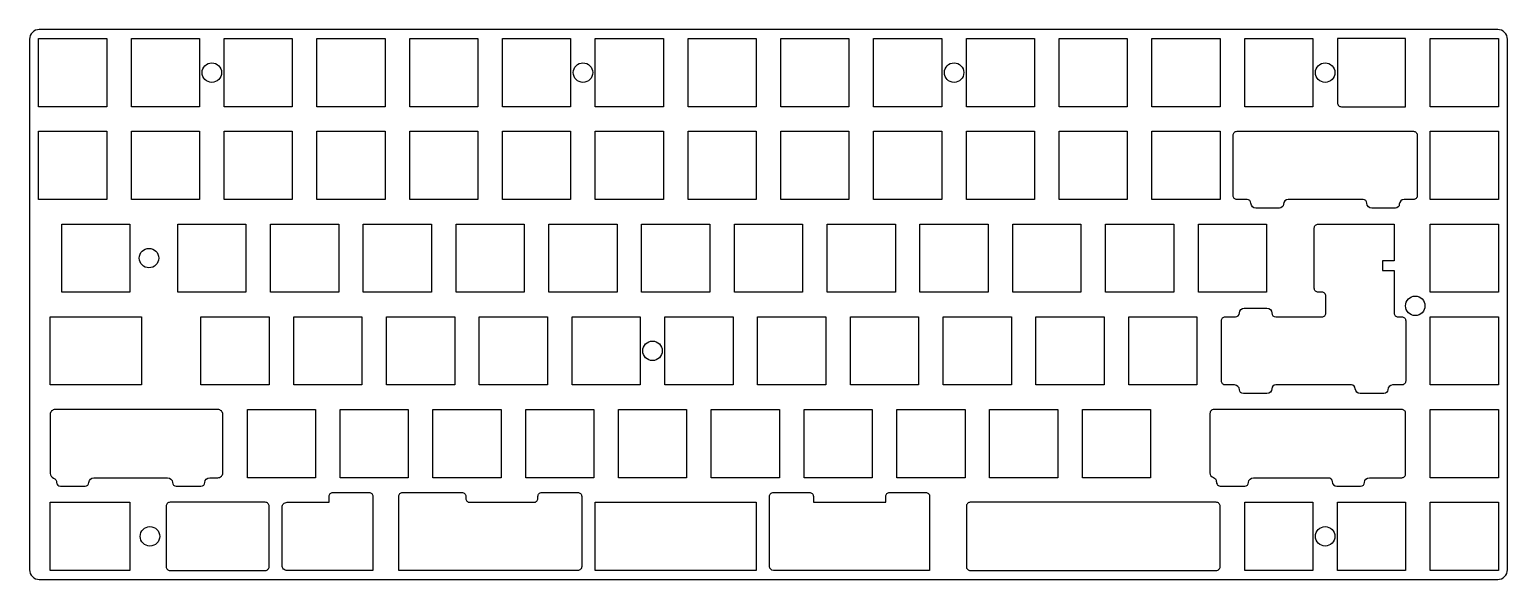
# Model space of a CAD drawing. Header units: millimetres. Extents: x -319 to -15, y -137 to -24.
import ezdxf

# ---------------------------------------------------------------- set-up
doc = ezdxf.new("R2010")
doc.units = ezdxf.units.MM
doc.header["$MEASUREMENT"] = 0

msp = doc.modelspace()

# ---------------------------------------------------------------- linework, layer by layer
for points in [[(-15.2, -25.79, 0.414214), (-17.2, -23.79), (-316.65, -23.79, 0.414214), (-318.65, -25.79), (-318.65, -134.74, 0.414214), (-316.65, -136.74), (-17.2, -136.74, 0.414214), (-15.2, -134.74)], [(-50.1, -38.84, 0.414214), (-49.3, -39.64), (-36.1, -39.64), (-36.1, -25.64), (-50.1, -25.64)], [(-38.2, -60.46), (-43.06, -60.46, -0.40934), (-44.06, -59.47, 0.40934), (-44.86, -58.69), (-60.21, -58.69, 0.40934), (-61.21, -59.67, -0.40934), (-62.01, -60.46), (-66.86, -60.46, -0.40934), (-67.86, -59.47, 0.40934), (-68.66, -58.69), (-70.73, -58.69, -0.414214), (-71.53, -57.89), (-71.53, -45.49, -0.414214), (-70.73, -44.69), (-34.51, -44.69, -0.414214), (-33.71, -45.49), (-33.71, -57.89, -0.414214), (-34.51, -58.69), (-36.4, -58.69, 0.40934), (-37.4, -59.67, -0.40934)], [(-40.86, -73.26), (-38.48, -73.26), (-38.48, -81.99, 0.414214), (-37.68, -82.79), (-36.89, -82.79, -0.414214), (-36.09, -83.59), (-36.09, -95.99, -0.414214), (-36.89, -96.79), (-38.78, -96.79, 0.40934), (-39.78, -97.77, -0.40934), (-40.58, -98.55), (-45.44, -98.55, -0.40934), (-46.44, -97.57, 0.409343), (-47.24, -96.79), (-59.91, -96.79), (-62.78, -96.79, 0.409324), (-63.58, -97.57, -0.409324), (-64.58, -98.55), (-69.43, -98.55, -0.409324), (-70.23, -97.77, 0.409324), (-71.23, -96.79), (-73.11, -96.79, -0.414214), (-73.91, -95.99), (-73.91, -83.59, -0.414214), (-73.11, -82.79), (-71.04, -82.79, 0.409324), (-70.24, -82, -0.409324), (-69.24, -81.02), (-64.58, -81.02, -0.409324), (-63.58, -82, 0.409324), (-62.78, -82.79), (-53.28, -82.79, 0.414214), (-52.48, -81.99), (-52.48, -78.54, 0.414214), (-53.28, -77.74), (-54.06, -77.74, -0.414214), (-54.86, -76.94), (-54.86, -64.54, -0.414214), (-54.06, -63.74), (-38.48, -63.74), (-38.48, -71.26), (-40.86, -71.26)], [(-283.46, -117.6, 0.409275), (-282.66, -116.82, -0.409275), (-281.66, -115.84), (-279.98, -115.84, 0.414214), (-278.98, -114.84), (-278.98, -102.84, 0.414214), (-279.98, -101.84), (-313.41, -101.84, 0.414214), (-314.41, -102.84), (-314.41, -114.96, 0.314767), (-313.76, -115.9, -0.310132), (-313.1, -116.82, 0.409275), (-312.3, -117.6), (-307.26, -117.6, 0.409275), (-306.46, -116.82, -0.409275), (-305.46, -115.84), (-290.32, -115.84, -0.409275), (-289.32, -116.82, 0.409275), (-288.52, -117.6)], [(-75.49, -101.84, 0.414214), (-76.29, -102.64), (-76.29, -114.83, 0.333935), (-75.57, -115.8, -0.340264), (-74.99, -116.58, 0.420887), (-73.99, -117.6), (-69.15, -117.6, 0.40934), (-68.35, -116.82, -0.40934), (-67.35, -115.83), (-52, -115.83, -0.40934), (-51.2, -116.62, 0.40934), (-50.2, -117.6), (-45.35, -117.6, 0.40934), (-44.55, -116.82, -0.40934), (-43.55, -115.83), (-36.9, -115.83, 0.414214), (-36.1, -115.03), (-36.1, -102.64, 0.414214), (-36.9, -101.84)], [(-269.46, -121.69, 0.414214), (-270.26, -120.89), (-289.8, -120.89, 0.414214), (-290.6, -121.69), (-290.6, -134.09, 0.414214), (-289.8, -134.89), (-270.26, -134.89, 0.414214), (-269.46, -134.09)], [(-248.15, -134.89), (-265.79, -134.89, -0.414214), (-266.79, -133.89), (-266.79, -121.89, -0.414214), (-265.79, -120.89), (-257.15, -120.89), (-257.15, -119.68, -0.414233), (-256.35, -118.88), (-248.95, -118.88, -0.414214), (-248.15, -119.68)], [(-242.85, -134.89), (-242.85, -119.67, -0.414214), (-242.05, -118.87), (-229.89, -118.87, -0.414214), (-229.09, -119.67), (-229.09, -120.09, 0.414214), (-228.29, -120.89), (-215.07, -120.89, 0.414233), (-214.27, -120.09), (-214.27, -119.67, -0.414233), (-213.47, -118.87), (-206.08, -118.87, -0.414214), (-205.28, -119.67), (-205.28, -134.09, -0.414214), (-206.08, -134.89)], [(-133.84, -134.88), (-165.91, -134.88, -0.414194), (-166.71, -134.08), (-166.71, -119.68, -0.414233), (-165.91, -118.88), (-158.51, -118.88, -0.414214), (-157.71, -119.68), (-157.71, -120.88), (-142.84, -120.88), (-142.84, -119.67, -0.414233), (-142.04, -118.87), (-134.64, -118.87, -0.414214), (-133.84, -119.67)], [(-74.2, -121.69, 0.414214), (-75, -120.89), (-125.5, -120.89, 0.414214), (-126.3, -121.69), (-126.3, -134.09, 0.414214), (-125.5, -134.89), (-75, -134.89, 0.414214), (-74.2, -134.09)]]:
    msp.add_lwpolyline(points, format="xyb", close=True)
for points in [[(-316.8, -39.64), (-316.8, -25.64), (-302.8, -25.64), (-302.8, -39.64)], [(-297.75, -39.64), (-297.75, -25.64), (-283.75, -25.64), (-283.75, -39.64)], [(-264.7, -25.64), (-264.7, -39.64), (-278.7, -39.64), (-278.7, -25.64)], [(-259.65, -39.64), (-259.65, -25.64), (-245.65, -25.64), (-245.65, -39.64)], [(-226.6, -25.64), (-226.6, -39.64), (-240.6, -39.64), (-240.6, -25.64)], [(-207.55, -25.64), (-207.55, -39.64), (-221.55, -39.64), (-221.55, -25.64)], [(-188.5, -25.64), (-188.5, -39.64), (-202.5, -39.64), (-202.5, -25.64)], [(-169.45, -25.64), (-169.45, -39.64), (-183.45, -39.64), (-183.45, -25.64)], [(-164.4, -25.64), (-150.4, -25.64), (-150.4, -39.64), (-164.4, -39.64)], [(-131.35, -25.64), (-131.35, -39.64), (-145.35, -39.64), (-145.35, -25.64)], [(-112.3, -25.64), (-112.3, -39.64), (-126.3, -39.64), (-126.3, -25.64)], [(-93.25, -25.64), (-93.25, -39.64), (-107.25, -39.64), (-107.25, -25.64)], [(-74.2, -25.64), (-74.2, -39.64), (-88.2, -39.64), (-88.2, -25.64)], [(-55.15, -25.64), (-55.15, -39.64), (-69.15, -39.64), (-69.15, -25.64)], [(-17.05, -25.64), (-17.05, -39.64), (-31.05, -39.64), (-31.05, -25.64)], [(-316.8, -58.69), (-316.8, -44.69), (-302.8, -44.69), (-302.8, -58.69)], [(-283.75, -44.69), (-283.75, -58.69), (-297.75, -58.69), (-297.75, -44.69)], [(-264.7, -44.69), (-264.7, -58.69), (-278.7, -58.69), (-278.7, -44.69)], [(-245.65, -44.69), (-245.65, -58.69), (-259.65, -58.69), (-259.65, -44.69)], [(-226.6, -44.69), (-226.6, -58.69), (-240.6, -58.69), (-240.6, -44.69)], [(-207.55, -44.69), (-207.55, -58.69), (-221.55, -58.69), (-221.55, -44.69)], [(-188.5, -58.69), (-202.5, -58.69), (-202.5, -44.69), (-188.5, -44.69)], [(-169.45, -58.69), (-183.45, -58.69), (-183.45, -44.69), (-169.45, -44.69)], [(-150.4, -44.69), (-150.4, -58.69), (-164.4, -58.69), (-164.4, -44.69)], [(-131.35, -44.69), (-131.35, -58.69), (-145.35, -58.69), (-145.35, -44.69)], [(-112.3, -44.69), (-112.3, -58.69), (-126.3, -58.69), (-126.3, -44.69)], [(-93.25, -44.69), (-93.25, -58.69), (-107.25, -58.69), (-107.25, -44.69)], [(-88.2, -58.69), (-88.2, -44.69), (-74.2, -44.69), (-74.2, -58.69)], [(-31.05, -44.69), (-17.05, -44.69), (-17.05, -58.69), (-31.05, -58.69)], [(-312.03, -63.74), (-298.03, -63.74), (-298.03, -77.74), (-312.03, -77.74)], [(-274.22, -77.74), (-288.22, -77.74), (-288.22, -63.74), (-274.22, -63.74)], [(-255.17, -63.74), (-255.17, -77.74), (-269.17, -77.74), (-269.17, -63.74)], [(-236.12, -63.74), (-236.12, -77.74), (-250.12, -77.74), (-250.12, -63.74)], [(-217.07, -63.74), (-217.07, -77.74), (-231.07, -77.74), (-231.07, -63.74)], [(-198.02, -63.74), (-198.02, -77.74), (-212.02, -77.74), (-212.02, -63.74)], [(-178.97, -77.74), (-192.97, -77.74), (-192.97, -63.74), (-178.97, -63.74)], [(-159.92, -63.74), (-159.92, -77.74), (-173.92, -77.74), (-173.92, -63.74)], [(-140.87, -63.74), (-140.87, -77.74), (-154.87, -77.74), (-154.87, -63.74)], [(-121.82, -63.74), (-121.82, -77.74), (-135.82, -77.74), (-135.82, -63.74)], [(-102.77, -77.74), (-116.77, -77.74), (-116.77, -63.74), (-102.77, -63.74)], [(-83.72, -63.74), (-83.72, -77.74), (-97.72, -77.74), (-97.72, -63.74)], [(-78.67, -77.74), (-78.67, -63.74), (-64.67, -63.74), (-64.67, -77.74)], [(-31.05, -63.74), (-17.05, -63.74), (-17.05, -77.74), (-31.05, -77.74)], [(-295.65, -96.79), (-314.41, -96.79), (-314.41, -82.79), (-295.65, -82.79)], [(-283.46, -96.79), (-283.46, -82.79), (-269.46, -82.79), (-269.46, -96.79)], [(-250.41, -82.79), (-250.41, -96.79), (-264.41, -96.79), (-264.41, -82.79)], [(-245.36, -82.79), (-231.36, -82.79), (-231.36, -96.79), (-245.36, -96.79)], [(-226.31, -82.79), (-212.31, -82.79), (-212.31, -96.79), (-226.31, -96.79)], [(-193.26, -96.79), (-207.26, -96.79), (-207.26, -82.79), (-193.26, -82.79)], [(-174.21, -82.79), (-174.21, -96.79), (-188.21, -96.79), (-188.21, -82.79)], [(-169.16, -82.79), (-155.16, -82.79), (-155.16, -96.79), (-169.16, -96.79)], [(-136.11, -82.79), (-136.11, -96.79), (-150.11, -96.79), (-150.11, -82.79)], [(-131.06, -82.79), (-117.06, -82.79), (-117.06, -96.79), (-131.06, -96.79)], [(-98.01, -82.79), (-98.01, -96.79), (-112.01, -96.79), (-112.01, -82.79)], [(-78.96, -96.79), (-92.96, -96.79), (-92.96, -82.79), (-78.96, -82.79)], [(-17.05, -82.79), (-17.05, -96.79), (-31.05, -96.79), (-31.05, -82.79)], [(-259.93, -101.84), (-259.93, -115.83), (-273.93, -115.83), (-273.93, -101.84)], [(-240.88, -101.84), (-240.88, -115.83), (-254.88, -115.83), (-254.88, -101.84)], [(-221.83, -101.84), (-221.83, -115.83), (-235.83, -115.83), (-235.83, -101.84)], [(-216.78, -115.83), (-216.78, -101.84), (-202.78, -101.84), (-202.78, -115.83)], [(-183.73, -101.84), (-183.73, -115.83), (-197.73, -115.83), (-197.73, -101.84)], [(-164.68, -101.84), (-164.68, -115.83), (-178.68, -115.83), (-178.68, -101.84)], [(-145.63, -101.84), (-145.63, -115.83), (-159.63, -115.83), (-159.63, -101.84)], [(-140.58, -101.84), (-126.58, -101.84), (-126.58, -115.83), (-140.58, -115.83)], [(-107.53, -101.84), (-107.53, -115.83), (-121.53, -115.83), (-121.53, -101.84)], [(-102.48, -115.83), (-102.48, -101.84), (-88.48, -101.84), (-88.48, -115.83)], [(-17.05, -101.84), (-17.05, -115.83), (-31.05, -115.83), (-31.05, -101.84)], [(-314.41, -134.89), (-314.41, -120.89), (-298.03, -120.89), (-298.03, -134.89)], [(-202.49, -120.89), (-169.44, -120.89), (-169.44, -134.88), (-202.49, -134.88)], [(-55.15, -134.88), (-69.15, -134.88), (-69.15, -120.89), (-55.15, -120.89)], [(-36.1, -134.88), (-50.1, -134.88), (-50.1, -120.89), (-36.1, -120.89)], [(-31.05, -134.88), (-31.05, -120.89), (-17.05, -120.89), (-17.05, -134.88)]]:
    msp.add_lwpolyline(points, close=True)
at = {"extrusion": (0, 1.56595e-09, 1)}
for centre in [(-281.22, -32.63, 0), (-205.02, -32.63, 0), (-128.82, -32.63, 0), (-52.62, -32.63, 0), (-294.13, -70.73, 0), (-34.13, -80.53, 0), (-190.74, -89.78, 0), (-293.93, -127.88, 0), (-52.62, -127.88, 0)]:
    msp.add_circle(centre, 2, dxfattribs=at)

doc.saveas('drawing.dxf')
